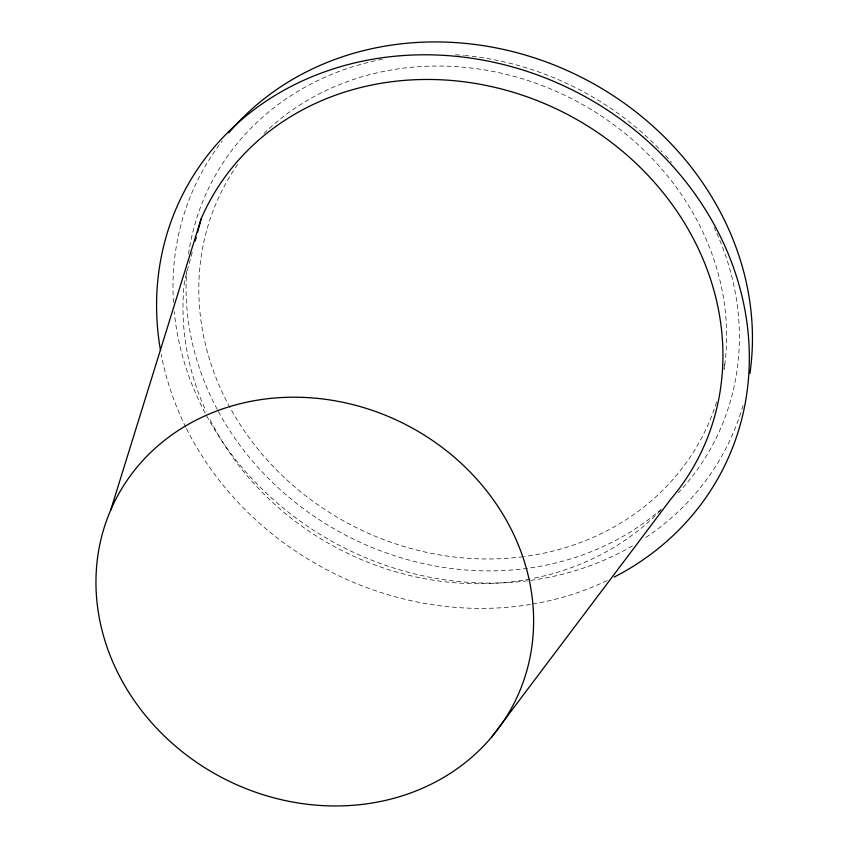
<?xml version="1.0" encoding="UTF-8"?>
<svg xmlns="http://www.w3.org/2000/svg" width="848" height="848" viewBox="0 0 848 848"><rect width="100%" height="100%" fill="white"/><g stroke="black" fill="none" stroke-linecap="round" stroke-linejoin="round"><path stroke-width="0.64" stroke-dasharray="4.24 3.18" d="M723.938 368.371L725.104 362.054M192.22 252.195L184.535 280.911A276.024 245.496 27.1 0 0 206.032 411.195M660.55 510.443A276.024 245.496 27.1 0 1 531.548 578.686M530.244 578.93A276.024 245.496 27.1 0 1 208.778 417.036M607.136 580.583A303.022 269.516 27.1 0 1 531.76 604.211M530.435 604.433A303.022 269.516 27.1 0 1 186.337 428.346M185.765 427.18A303.022 269.516 27.1 0 1 161.205 354.316M743.028 405.471A296.217 263.463 27.1 0 1 644.448 538.406M632.46 545.847A296.217 263.463 27.1 0 1 205.757 414.195M205.142 413.04A296.217 263.463 27.1 0 1 174.211 311.608M173.469 302.407A296.217 263.463 27.1 0 1 222.134 141.107M716.592 402.026A269.823 239.984 27.1 0 1 524.499 556.532M523.174 556.701A269.823 239.984 27.1 0 1 248.051 436.222A269.823 239.984 27.1 0 1 239.178 162.297M263.972 133.475A269.823 239.984 27.1 0 1 572.485 99.099A269.823 239.984 27.1 0 1 724.054 369.866M716.836 233.338A282.85 251.57 27.1 0 1 678.368 492.73M661.398 509.097A282.85 251.57 27.1 0 1 217.819 410.453M217.194 409.298A282.85 251.57 27.1 0 1 186.677 270.947M188.521 254.018A282.85 251.57 27.1 0 1 382.278 59.286M455.556 54.749A282.85 251.57 27.1 0 1 463.506 55.374M464.821 55.491A282.85 251.57 27.1 0 1 661.981 151.739M665.553 155.555A282.85 251.57 27.1 0 1 671.595 162.35M714.122 227.412A282.85 251.57 27.1 0 1 715.754 230.942"/><path stroke-width="1.27" d="M195.231 240.959L196.227 237.207M197.563 232.235L201.177 218.72A276.024 245.496 27.1 0 1 582.406 122.801A276.024 245.496 27.1 0 1 670.938 498.984L491.48 737.262A223.734 198.994 27.1 0 1 114.639 666.115A223.734 198.994 27.1 0 1 338.246 401.38A223.734 198.994 27.1 0 1 491.48 737.262M110.706 510.093L201.177 218.72M160.526 350.542A303.022 269.516 27.1 0 1 365.149 60.632A303.022 269.516 27.1 0 1 721.351 238.489A303.022 269.516 27.1 0 1 614.206 577.075M228.78 132.871A296.217 263.463 27.1 0 1 570.577 72.059A296.217 263.463 27.1 0 1 749.929 373.374"/></g></svg>
